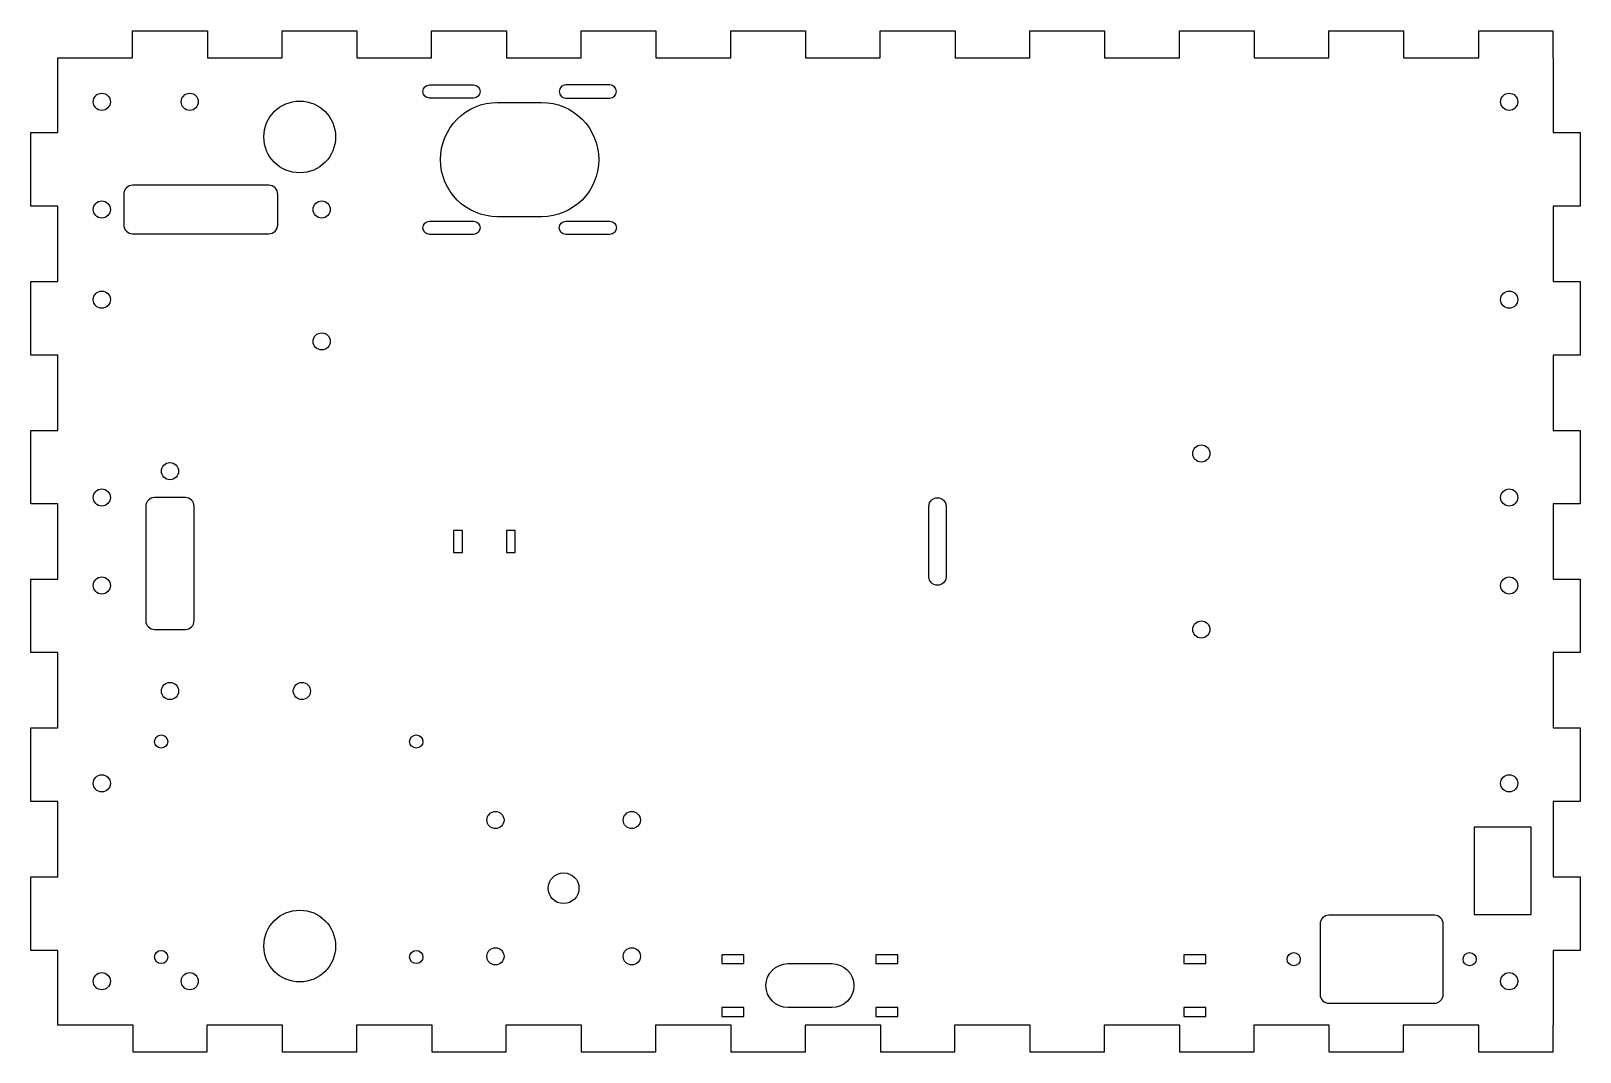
# Model space of a CAD drawing. Header units: millimetres. Extents: x -176 to 176, y -167 to 65.
import ezdxf

# ---------------------------------------------------------------- set-up
doc = ezdxf.new("R2010")
doc.units = ezdxf.units.MM
doc.layers.get('0').update_dxf_attribs({"linetype": 'CONTINUOUS'})

msp = doc.modelspace()

# ---------------------------------------------------------------- linework, layer by layer
for points in [[(-170, 41.91), (-170, 58.93), (-153, 58.93), (-153, 65.03), (-136, 65.03), (-136, 58.93), (-119, 58.93), (-119, 65.03), (-102, 65.03), (-102, 58.93), (-85, 58.93), (-85, 65.03), (-68, 65.03), (-68, 58.93), (-51, 58.93), (-51, 65.03), (-34, 65.03), (-34, 58.93), (-17, 58.93), (-17, 65.03), (0, 65.03), (0, 58.93), (17, 58.93), (17, 65.03), (34, 65.03), (34, 58.93), (51, 58.93), (51, 65.03), (68, 65.03), (68, 58.93), (85, 58.93), (85, 65.03), (102, 65.03), (102, 58.93), (119, 58.93), (119, 65.03), (136, 65.03), (136, 58.93), (153.1, 58.93), (153.1, 65.03), (169.9, 65.03), (169.9, 58.93), (170, 58.93), (170, 41.91), (176.1, 41.91), (176.1, 25.18), (170, 25.18), (170, 8.06), (176.1, 8.06), (176.1, -8.66), (170, -8.66), (170, -25.79), (176.1, -25.79), (176.1, -42.51), (170, -42.51), (170, -59.63), (176.1, -59.63), (176.1, -76.35), (170, -76.35), (170, -93.48), (176.1, -93.48), (176.1, -110.2), (170, -110.2), (170, -127.32), (176.1, -127.32), (176.1, -144.05), (170, -144.05), (170, -161.07), (169.9, -161.07), (169.9, -167.17), (153.1, -167.17), (153.1, -161.07), (135.9, -161.07), (135.9, -167.17), (119.1, -167.17), (119.1, -161.07), (101.9, -161.07), (101.9, -167.17), (85.1, -167.17), (85.1, -161.07), (67.9, -161.07), (67.9, -167.17), (51.1, -167.17), (51.1, -161.07), (33.9, -161.07), (33.9, -167.17), (17.1, -167.17), (17.1, -161.07), (-0.1, -161.07), (-0.1, -167.17), (-16.9, -167.17), (-16.9, -161.07), (-34.1, -161.07), (-34.1, -167.17), (-50.9, -167.17), (-50.9, -161.07), (-68.1, -161.07), (-68.1, -167.17), (-84.9, -167.17), (-84.9, -161.07), (-102.1, -161.07), (-102.1, -167.17), (-118.9, -167.17), (-118.9, -161.07), (-136.1, -161.07), (-136.1, -167.17), (-152.9, -167.17), (-152.9, -161.07), (-170, -161.07), (-170, -144.05), (-176.1, -144.05), (-176.1, -127.32), (-170, -127.32), (-170, -110.2), (-176.1, -110.2), (-176.1, -93.48), (-170, -93.48), (-170, -76.35), (-176.1, -76.35), (-176.1, -59.63), (-170, -59.63), (-170, -42.51), (-176.1, -42.51), (-176.1, -25.79), (-170, -25.79), (-170, -8.66), (-176.1, -8.66), (-176.1, 8.06), (-170, 8.06), (-170, 25.18), (-176.1, 25.18), (-176.1, 41.91)], [(-80, -48.57), (-80, -53.57), (-78, -53.57), (-78, -48.57)], [(-68, -48.57), (-68, -53.57), (-66, -53.57), (-66, -48.57)], [(152, -116.07), (152, -135.87), (165, -135.87), (165, -116.07)], [(-19, -145.07), (-19, -147.07), (-14, -147.07), (-14, -145.07)], [(16, -145.07), (16, -147.07), (21, -147.07), (21, -145.07)], [(86, -145.07), (86, -147.07), (91, -147.07), (91, -145.07)], [(-19, -157.07), (-19, -159.07), (-14, -159.07), (-14, -157.07)], [(16, -157.07), (16, -159.07), (21, -159.07), (21, -157.07)], [(86, -157.07), (86, -159.07), (91, -159.07), (91, -157.07)]]:
    msp.add_lwpolyline(points, close=True)
for points in [[(-85.5, 49.78, -1), (-85.5, 52.78), (-75.5, 52.78, -1), (-75.5, 49.78)], [(-54.5, 49.78), (-44.5, 49.78, 1), (-44.5, 52.78), (-54.5, 52.78, 1)], [(-70, 22.78, -1), (-70, 48.78), (-60, 48.78, -1), (-60, 22.78)], [(-153, 18.93), (-122, 18.93, 0.414214), (-120, 20.93), (-120, 27.93, 0.414214), (-122, 29.93), (-153, 29.93, 0.414214), (-155, 27.93), (-155, 20.93, 0.414214)], [(-85.5, 18.78, -1), (-85.5, 21.78), (-75.5, 21.78, -1), (-75.5, 18.78)], [(-54.5, 18.78, -1), (-54.5, 21.78), (-44.5, 21.78, -1), (-44.5, 18.78)], [(-139, -69.07), (-139, -43.07, 0.414214), (-141, -41.07), (-148, -41.07, 0.414214), (-150, -43.07), (-150, -69.07, 0.414214), (-148, -71.07), (-141, -71.07, 0.414214)], [(28.05, -43.07, -1), (31.95, -43.07), (31.95, -59.07, -1), (28.05, -59.07)], [(145, -154.07), (145, -138.07, 0.414214), (143, -136.07), (119, -136.07, 0.414214), (117, -138.07), (117, -154.07, 0.414214), (119, -156.07), (143, -156.07, 0.414214)], [(-4, -157.07, -1), (-4, -147.07), (6, -147.07, -1), (6, -157.07)]]:
    msp.add_lwpolyline(points, format="xyb", close=True)
for centre, radius in [((-160, 48.93), 1.95), ((-140, 48.93), 1.95), ((160, 48.93), 1.95), ((-115, 40.93), 8.16), ((-160, 24.43), 1.95), ((-110, 24.43), 1.95), ((-160, 3.93), 1.95), ((160, 3.93), 1.95), ((-110, -5.57), 1.95), ((90, -31.07), 1.95), ((-144.5, -35.07), 1.95), ((-160, -41.07), 1.95), ((160, -41.07), 1.95), ((-160, -61.07), 1.95), ((160, -61.07), 1.95), ((90, -71.07), 1.95), ((-144.5, -85.07), 1.95), ((-114.5, -85.07), 1.95), ((-146.5, -96.57), 1.5), ((-88.5, -96.57), 1.5), ((-160, -106.07), 1.95), ((160, -106.07), 1.95), ((-70.5, -114.42), 1.95), ((-39.5, -114.42), 1.95), ((-55, -129.92), 3.5), ((-115, -143.07), 8.16), ((-146.5, -145.57), 1.5), ((-88.5, -145.57), 1.5), ((-70.5, -145.42), 1.95), ((-39.5, -145.42), 1.95), ((111, -146.07), 1.5), ((151, -146.07), 1.5), ((-160, -151.07), 1.95), ((-140, -151.07), 1.95), ((160, -151.07), 1.95)]:
    msp.add_circle(centre, radius)

doc.saveas('drawing.dxf')
